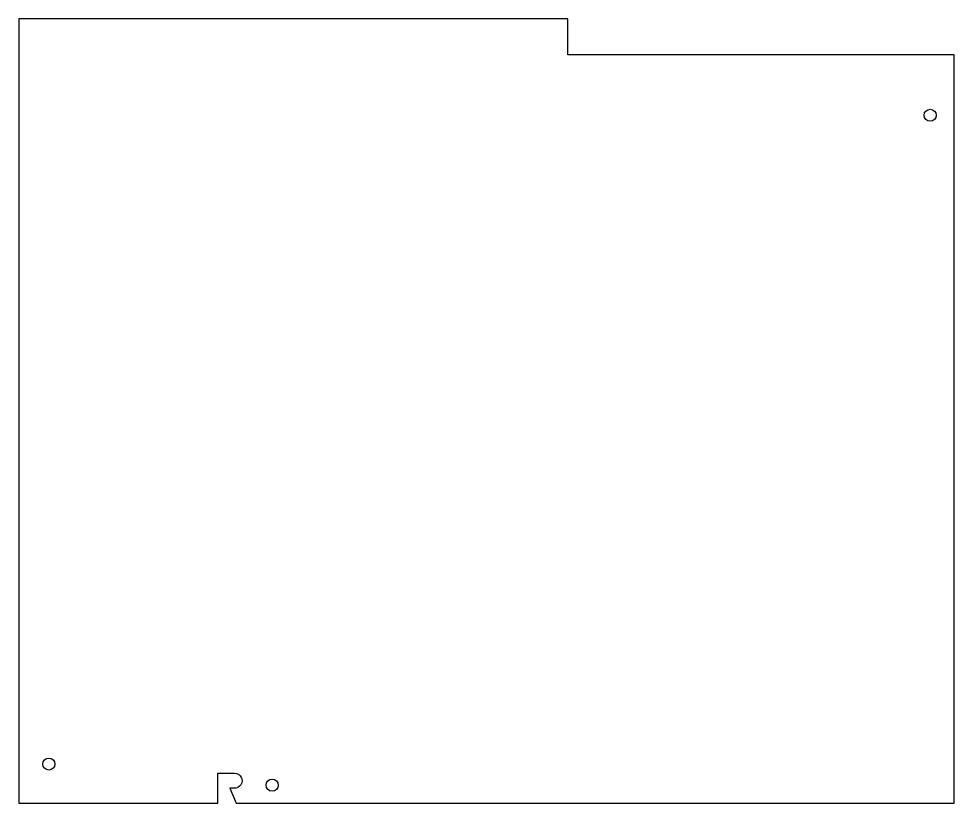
# Model space of a CAD drawing. Header units: millimetres. Extents: x -155 to 0, y -130 to 0.
import ezdxf

# ---------------------------------------------------------------- set-up
doc = ezdxf.new("R2010")
doc.units = ezdxf.units.MM
doc.layers.get('0').update_dxf_attribs({"linetype": 'CONTINUOUS'})

msp = doc.modelspace()

# ---------------------------------------------------------------- linework, layer by layer
msp.add_lwpolyline([(-122, -130), (-122, -125), (-119.25, -125, -1.028519), (-119.32, -127.5), (-120, -127.5), (-119, -130), (0, -130), (0, -6), (-64, -6), (-64, 0), (-155, 0), (-155, -130)], format="xyb", close=True)
for centre in [(-4, -16), (-150, -123.5), (-113, -127)]:
    msp.add_circle(centre, 1)

doc.saveas('drawing.dxf')
